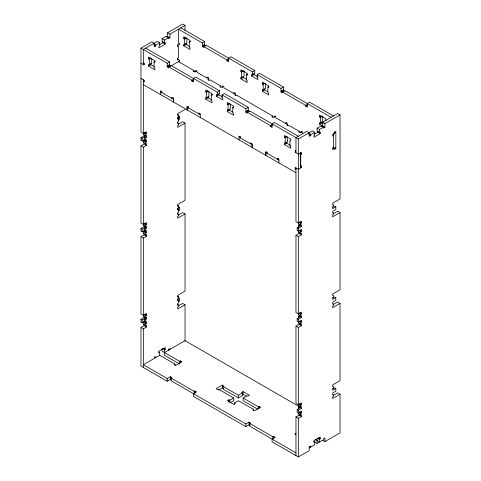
<?xml version="1.0" encoding="UTF-8"?>
<svg xmlns="http://www.w3.org/2000/svg" width="481" height="481" viewBox="0 0 481 481"><rect width="100%" height="100%" fill="white"/><g stroke="black" fill="none" stroke-linecap="round" stroke-linejoin="round"><path stroke-width="0.72" d="M143.921 132.954L145.695 133.977L146.477 133.526L146.477 131.71L143.332 133.526L140.969 132.161L140.969 48.124L151.858 41.841L154.215 43.206L154.215 46.837L155.79 45.929L155.79 45.022L159.722 42.749L159.722 45.629L158.934 46.08L158.934 47.745L165.23 44.114L165.23 42.448L164.442 42.899L162.085 41.54L162.085 38.66L166.017 36.388L168.38 37.752L168.38 38.66L169.949 37.752L169.949 34.121L185.035 25.415L185.035 30.664M162.085 348.46L164.442 349.825L164.442 355.273L179.653 364.057M188.39 106.451L187.127 107.179L187.127 109.902L187.127 106.271L188.702 107.179L188.702 108.087M267.069 151.876L265.807 152.603L265.807 155.327L265.807 151.695L267.382 152.603L267.382 153.511M322.589 440.217L324.946 441.582L340.031 432.876L340.031 394.264L332.684 398.502L332.684 396.687L333.471 396.23L333.471 394.414L332.684 394.871L332.684 393.055L335.834 391.233L335.834 388.51L332.684 390.325L332.684 388.51L333.471 388.053L333.471 386.237L332.684 386.694L332.684 384.878L340.031 380.633L340.031 303.415L332.684 307.654L332.684 305.838L333.471 305.381L333.471 303.565L332.684 304.016L332.684 302.2L335.834 300.385L335.834 297.661L332.684 299.477L332.684 297.661L333.471 297.204L333.471 295.388L332.684 295.845L332.684 294.023L340.031 289.784L340.031 212.566L332.684 216.805L332.684 214.983L333.471 214.532L333.471 212.716L332.684 213.167L332.684 211.351L335.834 209.536L335.834 206.812L332.684 208.628L332.684 206.812L333.471 206.355L333.471 204.539L332.684 204.99L332.684 203.174L340.031 198.936L340.031 114.899L324.946 123.605L324.946 127.237L323.376 128.15L323.376 127.237L321.013 125.878L317.081 128.15L317.081 131.024L319.438 132.389L320.226 131.932L320.226 133.598L313.931 137.235L313.931 135.57L314.718 135.113L314.718 132.239L312.361 130.874L298.328 138.973L298.328 223.918L300.691 225.282L301.473 224.825L301.473 226.647L298.328 228.463L297.15 227.778L297.15 230.507L298.328 231.187L301.473 229.371L301.473 231.187L300.691 231.644L299.507 230.958M313.913 441.57L317.081 443.398L317.081 438.63M169.949 37.752L167.592 36.388L167.592 32.756L182.672 24.05L185.035 25.415M166.54 36.995L167.592 36.388M162.085 38.66L164.442 40.025L168.38 37.752M159.722 44.565L162.873 42.749L165.23 44.114M151.725 58.646L151.725 63.42L149.363 64.779L148.575 64.328L148.575 66.144L154.87 69.775L154.87 67.959L154.082 67.508L154.082 62.055L154.87 62.512L154.87 60.69L148.575 57.059L148.575 58.874L150.349 57.852M186.868 38.36L186.868 43.128L184.506 44.492L183.718 44.036L183.718 45.851L190.013 49.489L190.013 47.673L189.225 47.216L189.225 41.763L190.013 42.22L190.013 40.404L183.718 36.766L183.718 38.588L186.081 37.223M148.575 58.874L149.363 59.331L151.136 58.309M183.718 38.588L184.506 39.039L186.279 38.017M144.589 63.901L143.332 64.628L143.332 49.489L157.365 41.39L159.722 42.749M179.263 43.885L177.687 44.793L177.687 46.609L178.475 46.158L178.475 57.666L177.687 58.117L177.687 59.939L178.74 59.331M154.082 62.055L155.267 61.376M189.225 41.763L190.41 41.083M148.575 66.144L150.938 64.779L154.082 66.6M183.718 45.851L186.081 44.492L189.225 46.308M167.196 63.264L169.559 61.905L169.559 65.536L167.196 66.901L167.196 63.264L140.969 48.124M202.339 42.977L204.702 41.613L204.702 45.25L202.339 46.609L202.339 42.977L178.475 29.197L178.475 42.52L179.263 42.977L179.263 44.793L178.006 44.066M167.196 65.993L169.559 64.628M202.339 45.701L204.702 44.342M144.51 80.904L143.332 81.59L144.12 82.041L144.12 80.225L140.969 78.409M167.196 66.901L168.771 67.809L168.771 66.901L171.134 65.536L217.292 92.19L219.649 90.825L219.649 93.548L217.292 94.913L216.504 94.456L216.504 96.272L222.799 99.91L222.799 98.094L222.012 97.637L222.012 94.913L224.368 93.548L248.238 107.329L248.238 110.961L245.875 112.326L245.875 108.688L222.012 94.913M179.653 60.618L178.475 61.297L179.263 61.754L179.263 59.939L177.375 58.844M202.339 46.609L203.914 47.517L203.914 46.609L206.277 45.25L252.435 71.897L254.792 70.533L254.792 73.262L252.435 74.621L251.647 74.17L251.647 75.986L257.942 79.618L257.942 77.802L257.155 77.351L257.155 74.621L259.512 73.262L283.381 87.037L283.381 90.675L281.018 92.033L281.018 88.402L257.155 74.621M170.785 66.041L178.475 61.604L193.951 70.533L193.951 71.897M193.951 70.533L193.164 70.99L194.733 71.897L196.705 70.761M161.64 91.005L160.377 91.733L173.491 99.302L173.491 102.032L173.491 98.395L171.921 97.487L171.921 98.395L173.1 97.715M168.771 66.901L191.853 80.225L193.621 79.203M203.914 46.609L226.996 59.933L228.764 58.91M191.853 80.225L191.853 81.133L193.621 80.111M226.996 59.933L226.996 60.846L228.764 59.824M195.52 71.988L195.52 70.533L197.096 71.441L197.096 72.354L207.064 78.108L208.243 77.423M208.97 78.818L207.846 79.467L209.421 80.375L210.209 79.924L220.701 85.979L220.701 87.344M208.898 91.655L208.898 96.428L206.535 97.787L205.748 97.336L205.748 99.152L212.043 102.784L212.043 100.968L211.255 100.517L211.255 95.064L212.043 95.521L212.043 93.699L205.748 90.067L205.748 91.883L208.111 90.524M244.041 70.683L244.041 76.136L241.678 77.501L240.891 77.044L240.891 78.86L247.186 82.498L247.186 80.682L246.398 80.225L246.398 74.771L247.186 75.228L247.186 73.413L240.891 69.775L240.891 71.597L242.665 70.575M205.748 91.883L206.535 92.34L208.309 91.318M240.891 71.597L241.678 72.048L243.452 71.026M220.701 85.979L219.913 86.436L221.488 87.344L223.172 86.37M185.035 109.452L177.687 113.69L177.687 115.506L178.475 115.049L178.475 116.871L177.687 117.322L177.687 119.138L178.475 118.687L178.475 121.41L177.687 121.867L177.687 123.683L178.475 123.226L178.475 125.048L177.687 125.499L177.687 127.315L185.035 123.076L185.035 200.3L177.687 204.539L177.687 206.355L178.475 205.904L178.475 207.72L177.687 208.171L177.687 209.993L178.475 209.536L178.475 212.259L177.687 212.716L177.687 214.532L178.475 214.081L178.475 215.897L177.687 216.348L177.687 218.17L185.035 213.925L185.035 291.149L177.687 295.388L177.687 297.204L178.475 296.753L178.475 298.569L177.687 299.026L177.687 300.841L178.475 300.385L178.475 303.114L177.687 303.565L177.687 305.381L178.475 304.93L178.475 306.746L177.687 307.203L177.687 309.018L185.035 304.78L185.035 341.161M211.255 95.064L212.44 94.384M246.398 74.771L247.583 74.092M205.748 99.152L208.111 97.787L211.255 99.609M240.891 78.86L243.254 77.501L246.398 79.317M143.921 223.809L145.695 224.831L146.477 224.374L146.477 222.559L143.332 224.374L140.969 223.01L140.969 145.791L143.332 147.15L146.477 145.334L146.477 143.518L145.695 143.969L143.332 142.61L143.332 140.795L145.695 142.154L146.477 141.703L146.477 139.881L145.695 140.338L144.51 139.658L142.154 141.017L140.969 140.338L140.969 137.614L144.12 135.798L146.477 137.157L146.477 135.341L145.695 135.798L143.332 134.433L143.332 79.774M140.969 137.614L142.154 138.294L144.51 136.929L145.695 137.614L146.477 137.157M178.475 120.046L179.653 119.366L179.653 116.642L177.297 118.001L178.475 118.687M216.504 96.272L218.861 94.913L222.643 97.09M251.647 75.986L254.004 74.621L257.78 76.804M143.332 140.795L144.12 140.338L146.477 141.703M140.969 145.791L144.12 143.969L146.477 145.334M178.391 124.188L182.672 121.717L185.035 123.076M199.849 113.155L198.671 113.841L198.671 112.933L200.24 113.841L200.24 117.472M222.27 87.434L222.27 85.979L223.845 86.887L223.845 87.795L233.814 93.548L234.993 92.869M235.72 94.264L234.602 94.913L236.171 95.821L236.959 95.364L272.625 115.957L272.625 117.322M230.405 104.07L230.405 108.844L228.042 110.203L227.254 109.752L227.254 111.568L233.55 115.199L233.55 113.384L232.762 112.933L232.762 107.479L233.55 107.936L233.55 106.115L227.254 102.483L227.254 104.299L229.028 103.277M265.548 83.784L265.548 88.552L263.185 89.917L262.398 89.46L262.398 91.276L268.693 94.913L268.693 93.098L267.905 92.641L267.905 87.187L268.693 87.644L268.693 85.828L262.398 82.191L262.398 84.013L264.171 82.991M227.254 104.299L228.042 104.756L229.816 103.734M262.398 84.013L263.185 84.464L264.953 83.441M232.762 107.479L233.946 106.8M267.905 87.187L269.083 86.508M227.254 111.568L229.617 110.203L232.762 112.025M262.398 91.276L264.76 89.917L267.905 91.733M245.875 108.688L248.238 107.329M281.018 88.402L283.381 87.037M245.875 111.418L248.238 110.053M281.018 91.125L283.381 89.767M245.875 112.326L247.45 113.233L247.45 112.326L249.807 110.961L298.328 138.973M281.018 92.033L282.594 92.941L282.594 92.033L284.95 90.675L331.108 117.322M272.625 115.957L271.837 116.414L273.412 117.322L275.661 116.023M240.314 136.43L239.057 137.157L252.17 144.727L252.17 147.457L252.17 143.819L250.595 142.911L250.595 143.819L251.779 143.14M247.45 112.326L270.526 125.649L272.3 124.627M282.594 92.033L305.669 105.357L307.443 104.335M270.526 125.649L270.526 126.557L272.3 125.535M305.669 105.357L305.669 106.271L307.443 105.249M274.2 117.412L274.2 115.957L275.775 116.865L275.775 117.779L285.738 123.533L286.923 122.847M287.65 124.242L286.526 124.892L288.101 125.8L288.889 125.349L299.38 131.403L299.38 132.768M287.578 137.079L287.578 141.853L285.215 143.212L284.427 142.761L284.427 144.577L290.722 148.208L290.722 146.392L289.935 145.941L289.935 140.488L290.722 140.945L290.722 139.123L284.427 135.492L284.427 137.307L286.201 136.285M325.078 120.196L325.865 120.653L325.865 118.837L319.57 115.199L319.57 117.021L321.344 115.999M284.427 137.307L285.215 137.764L286.989 136.742M319.57 117.021L320.358 117.472L322.721 116.107M299.38 131.403L298.593 131.86L300.162 132.768L302.411 131.469M322.721 126.106L319.57 124.284L319.57 122.469L320.358 122.926L322.721 121.561L322.721 116.793M324.946 127.237L322.589 125.878L322.589 122.24L337.668 113.534L340.031 114.899M284.427 144.577L286.79 143.212L290.566 145.394M319.57 124.284L321.933 122.926L323.19 123.653M143.332 314.315L145.695 315.68L146.477 315.223L146.477 313.408L143.332 315.223L140.969 313.865L140.969 236.64L143.332 238.005L146.477 236.183L146.477 234.367L145.695 234.824L143.332 233.459L143.332 231.644L145.695 233.002L146.477 232.551L146.477 230.736L145.695 231.187L144.51 230.507L142.154 231.872L140.969 231.187L140.969 228.463L144.12 226.647L146.477 228.006L146.477 226.19L145.695 226.647L143.332 225.282L143.332 147.15M140.969 228.463L142.154 229.142L144.51 227.784L145.695 228.463L146.477 228.006M178.475 210.9L179.653 210.215L179.653 207.491L177.297 208.856L178.475 209.536M321.536 126.485L322.589 125.878M309.018 133.484L310.786 134.506L314.718 132.239M317.081 128.15L319.438 129.509L323.376 127.237M143.332 231.644L144.12 231.187L146.477 232.551M310.786 134.506L310.786 135.414L309.211 136.321L309.211 132.69L306.854 131.325L295.965 137.614L295.965 152.754M314.093 134.415L317.869 132.239L320.226 133.598M140.969 236.64L144.12 234.824L146.477 236.183M178.391 215.037L182.672 212.566L185.035 213.925M278.529 158.58L277.345 159.265L277.345 158.357L278.92 159.265L278.92 162.897M295.965 150.938L295.184 150.481L295.184 152.297L298.328 154.118L301.473 152.297L301.473 154.118L300.691 154.569L300.691 166.077L301.473 165.626L301.473 167.442L298.328 169.258L295.184 167.442L295.184 169.258L295.965 169.709M333.471 135.642L332.684 136.099L332.684 134.283L335.834 132.461L334.572 131.734M333.471 147.15L332.684 147.607L332.684 149.423L335.834 147.607M334.259 133.369L334.259 132.461L335.834 131.553L335.834 148.515L334.259 149.423L334.259 148.515M298.917 222.444L300.691 223.467L301.473 223.01L301.473 221.194L298.328 223.01L295.965 221.645L295.965 167.893M298.328 227.778L298.328 225.733L299.116 225.282L301.473 226.647M297.15 227.778L299.507 226.419L298.328 225.733M332.882 207.149L334.65 206.127L335.834 206.812M171.392 380.032L170.346 379.425L167.196 381.241L140.969 366.101L140.969 327.489L143.332 328.854L146.477 327.038L146.477 325.216L145.695 325.673L143.332 324.308L143.332 322.492L145.695 323.857L146.477 323.4L146.477 321.585L145.695 322.042L144.51 321.356L142.154 322.721L140.969 322.042L140.969 319.312L144.12 317.496L146.477 318.861L146.477 317.039L145.695 317.496L143.332 316.131L143.332 238.005M140.969 319.312L142.154 319.997L144.51 318.632L145.695 319.312L146.477 318.861M178.475 301.749L179.653 301.07L179.653 298.34L177.297 299.705L178.475 300.385M143.332 322.492L144.12 322.042L146.477 323.4M298.917 313.293L300.691 314.315L301.473 313.859L301.473 312.043L298.328 313.859L295.965 312.5L295.965 235.275L299.116 233.459L301.473 234.818L301.473 233.002L300.691 233.459L298.328 232.095L298.328 228.463M333.387 213.672L337.668 211.201L340.031 212.566M140.969 327.489L144.12 325.673L146.477 327.038M178.391 305.886L182.672 303.415L185.035 304.78M295.965 235.275L298.328 236.64L301.473 234.818M174.934 365.422L174.934 364.057L159.722 355.273L159.722 352.549L158.934 353.006L158.934 351.184L165.23 347.553L165.23 349.368L164.442 349.825M154.215 357.545L155.79 356.637L155.79 357.545L154.611 356.866M159.722 355.273L143.332 364.736L167.196 378.517L170.346 376.701L171.921 377.609L171.134 378.06L171.134 380.79L245.875 423.941L249.026 422.126L250.595 423.033L249.807 423.484L249.807 426.214L295.965 452.861M164.442 352.549L185.035 340.662L299.344 406.661M174.934 364.057L174.146 364.514L175.721 365.422L182.016 361.784L180.441 360.876L179.653 361.333L162.085 351.184L162.085 349.14M298.328 317.947L298.328 316.588L299.116 316.131L301.473 317.496L301.473 315.68L300.691 316.131L298.328 314.766L298.328 236.64M299.507 321.813L300.691 322.492L301.473 322.036L301.473 320.22L298.328 322.036L297.15 321.356L297.15 318.632L299.507 317.268L298.328 316.588M332.882 297.998L334.65 296.975L335.834 297.661M297.15 318.632L298.328 319.312L301.473 317.496M298.917 404.142L300.691 405.164L301.473 404.713L301.473 402.892L298.328 404.713L295.965 403.349L295.965 326.124L299.116 324.308L301.473 325.673L301.473 323.857L300.691 324.308L298.328 322.943L298.328 319.312M333.387 304.521L337.668 302.05L340.031 303.415M295.965 326.124L298.328 327.489L301.473 325.673M171.134 378.06L194.21 391.39L194.997 390.933L196.573 391.841L193.422 393.656L193.422 396.386L245.875 426.665L249.026 424.849L250.072 425.457M257.702 409.115L243.121 400.697L243.121 397.973L247.054 395.701L247.841 396.158L249.417 395.25L243.121 391.612L241.546 392.52L242.334 392.977L242.334 395.701L238.402 397.973L223.19 389.189L223.19 386.465L223.978 386.015L222.402 385.101L216.107 388.738L217.683 389.646L218.47 389.189L233.682 397.973L233.682 400.697L230.309 402.645M218.627 390.007L222.402 387.83L223.455 388.438M233.682 397.973L229.75 400.246L228.962 399.789L227.387 400.697L233.682 404.335L235.257 403.427L234.469 402.97L234.469 404.335M223.19 386.465L238.402 395.25L242.334 392.977M242.075 394.943L243.121 394.342L246.272 396.158M234.469 402.97L238.402 400.697L253.613 409.481L253.613 410.846M253.613 409.481L252.826 409.938L254.401 410.846L260.696 407.209L259.121 406.301L258.333 406.758L243.121 397.973M298.328 327.489L298.328 405.621L299.116 405.164M298.328 408.802L298.328 407.437L299.116 406.98L301.473 408.345L301.473 406.529L300.691 406.98L298.328 405.621M299.507 412.662L300.691 413.341L301.473 412.89L301.473 411.069L298.328 412.89L297.15 412.205L297.15 409.481L299.507 408.116L298.328 407.437M332.882 388.852L334.65 387.83L335.834 388.51M297.15 409.481L298.328 410.161L301.473 408.345M298.328 410.161L298.328 413.798L299.116 413.341M295.965 455.585L295.965 416.973L299.116 415.157L301.473 416.522L301.473 414.706L300.691 415.157L298.328 413.798M333.387 395.376L337.668 392.899L340.031 394.264M295.965 416.973L298.328 418.338L301.473 416.522M249.807 423.484L272.889 436.814L273.677 436.357L275.252 437.265L272.102 439.081L272.102 441.811L298.328 456.95L309.211 450.667L309.211 447.029L310.786 446.121L310.786 447.029L309.608 446.35M296.049 433.435L294.787 434.163L295.839 434.77M317.67 438.287L319.438 439.309L320.226 438.858L320.226 437.037L313.931 440.674L313.931 442.49L314.718 442.033L314.718 444.763L309.205 447.943M317.081 443.398L323.376 439.766L323.376 438.858L324.946 437.944L324.946 441.582M180.838 27.838L204.702 41.613M254.792 70.533L230.928 56.758L228.565 58.117L228.565 61.754L226.996 60.846M333.471 115.957L309.608 102.182L307.245 103.541L307.245 107.179L305.669 106.271M204.702 45.25L205.748 45.851M283.381 90.675L284.427 91.276M167.592 32.756L169.949 34.121M322.589 122.24L324.946 123.605M177.297 45.473L178.475 46.158M334.65 147.829L335.834 148.515M154.022 43.999L155.79 45.022M154.022 44.907L155.79 45.929M309.018 134.391L310.786 135.414M145.695 48.124L169.559 61.905M219.649 90.825L195.785 77.044L193.422 78.409L193.422 82.041L191.853 81.133M298.328 136.249L274.465 122.469L272.102 123.833L272.102 127.465L270.526 126.557M169.559 65.536L170.605 66.144M248.238 110.961L249.284 111.568M143.332 62.813L144.12 63.27L144.12 65.085L140.969 63.27M300.294 153.433L301.473 154.118M300.294 166.757L301.473 167.442M187.127 107.179L200.24 114.749M265.807 152.603L278.92 160.173M143.332 84.614L295.965 172.739M177.297 114.37L178.475 115.049M178.475 115.963L179.653 116.642M177.297 122.547L178.475 123.226M144.709 132.503L146.477 133.526M299.705 221.988L301.473 223.01M299.705 230.165L301.473 231.187M177.297 205.219L178.475 205.904M178.475 206.812L179.653 207.491M177.297 213.396L178.475 214.081M144.709 223.352L146.477 224.374M299.705 312.836L301.473 313.859M299.705 321.013L301.473 322.036M177.297 296.074L178.475 296.753M178.475 297.661L179.653 298.34M177.297 304.245L178.475 304.93M144.709 314.201L146.477 315.223M299.705 403.691L301.473 404.713M299.705 411.868L301.473 412.89M163.462 348.346L165.23 349.368M318.458 437.836L320.226 438.858M315.181 439.574L319.438 442.033L319.438 439.309M158.544 351.87L159.722 352.549M333.471 133.826L333.471 148.966M321.933 121.711L321.933 122.926M320.358 117.472L320.358 122.926M319.438 129.509L319.438 132.389M317.869 131.127L317.869 132.239M302.525 133.219L302.525 132.311L300.95 131.403L300.95 132.858M300.691 223.467L300.691 225.282M300.691 231.644L300.691 233.459M300.691 314.315L300.691 316.131M300.691 322.492L300.691 324.308M300.691 405.164L300.691 406.98M300.691 413.341L300.691 415.157M300.691 152.754L300.691 167.893M299.116 224.068L299.116 225.282M299.116 232.245L299.116 233.459M299.116 314.923L299.116 316.131M299.116 323.1L299.116 324.308M299.116 405.772L299.116 406.98M299.116 413.949L299.116 415.157M298.328 418.338L298.328 456.95M287.313 125.709L287.313 123.533L285.738 122.619L285.738 123.533M286.79 142.003L286.79 143.212M285.215 137.764L285.215 143.212M273.677 436.357L273.677 438.401M272.889 436.814L272.889 438.858M264.76 88.702L264.76 89.917M263.185 84.464L263.185 89.917M259.121 406.301L259.121 408.345M258.333 406.758L258.333 408.802M254.004 73.413L254.004 74.621M252.435 71.897L252.435 74.621M249.026 422.126L249.026 424.849M245.875 423.941L245.875 426.665M243.254 76.287L243.254 77.501M243.121 391.612L243.121 394.342M241.678 72.048L241.678 77.501M240.632 138.065L240.632 137.157L239.057 136.249L239.057 139.881M238.402 395.25L238.402 397.973M235.383 95.731L235.383 93.548L233.814 92.641L233.814 93.548M229.75 400.246L229.75 402.29M229.617 108.995L229.617 110.203M228.962 399.789L228.962 401.833M228.042 104.756L228.042 110.203M222.402 385.101L222.402 387.83M218.861 93.699L218.861 94.913M217.292 92.19L217.292 94.913M208.634 80.285L208.634 78.108L207.064 77.194L207.064 78.108M208.111 96.579L208.111 97.787M206.535 92.34L206.535 97.787M194.997 390.933L194.997 392.977M194.21 391.39L194.21 393.434M186.081 43.278L186.081 44.492M184.506 39.039L184.506 44.492M180.441 360.876L180.441 362.921M179.653 361.333L179.653 363.377M170.346 376.701L170.346 379.425M169.949 349.915L169.949 348.46L168.38 349.368L168.38 350.276M167.196 378.517L167.196 381.241M164.442 40.025L164.442 42.899M162.873 41.637L162.873 42.749M161.953 92.641L161.953 91.733L160.377 90.825L160.377 94.456M150.938 62.963L150.938 64.779M149.363 59.331L149.363 64.779M145.695 133.977L145.695 135.798M145.695 137.614L145.695 140.338M145.695 142.154L145.695 143.969M145.695 224.831L145.695 226.647M145.695 228.463L145.695 231.187M145.695 233.002L145.695 234.824M145.695 315.68L145.695 317.496M145.695 319.312L145.695 322.042M145.695 323.857L145.695 325.673M144.51 136.929L144.51 139.658M144.51 227.784L144.51 230.507M144.51 318.632L144.51 321.356M144.12 134.584L144.12 135.798M144.12 139.129L144.12 140.338M144.12 142.761L144.12 143.969M144.12 225.433L144.12 226.647M144.12 229.978L144.12 231.187M144.12 233.61L144.12 234.824M144.12 316.288L144.12 317.496M144.12 320.827L144.12 322.042M144.12 324.459L144.12 325.673M143.332 328.854L143.332 367.466M142.154 138.294L142.154 141.017M142.154 229.142L142.154 231.872M142.154 319.997L142.154 322.721"/></g></svg>
